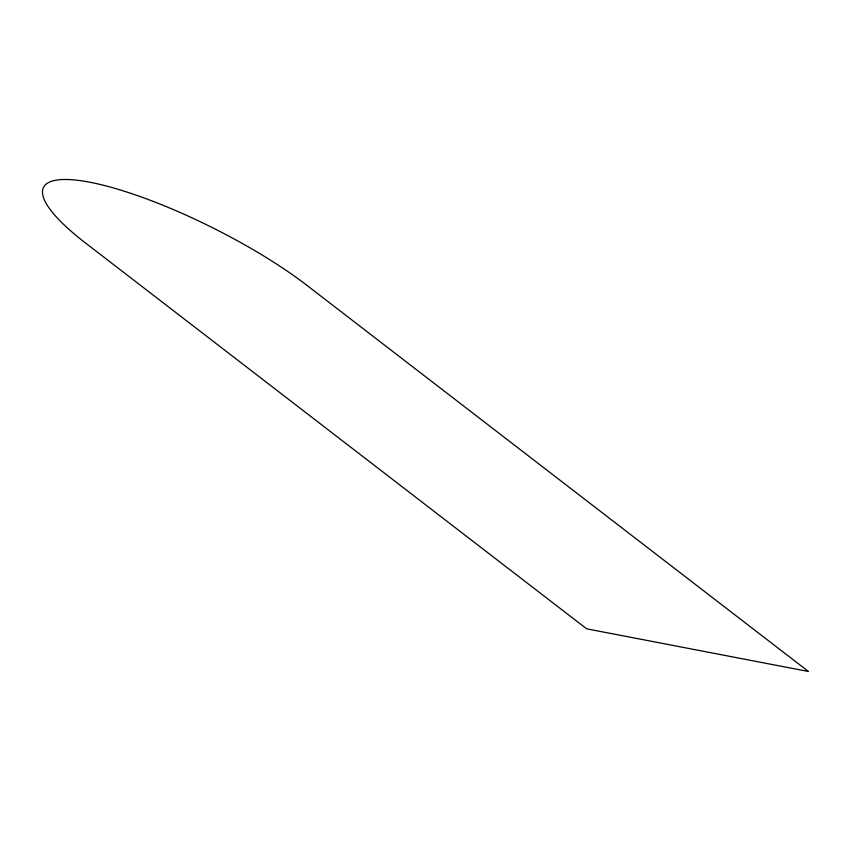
<?xml version="1.0" encoding="UTF-8"?>
<svg xmlns="http://www.w3.org/2000/svg" width="851" height="851" viewBox="0 0 851 851"><rect width="100%" height="100%" fill="white"/><g stroke="black" fill="none" stroke-linecap="round" stroke-linejoin="round"><path stroke-width="1.28" d="M307.158 285.542L808.45 671.492L586.658 628.825L85.355 242.875A170.891 39.891 26.7 0 1 89.749 182.21A170.891 39.891 26.7 0 1 307.2 285.553"/></g></svg>
